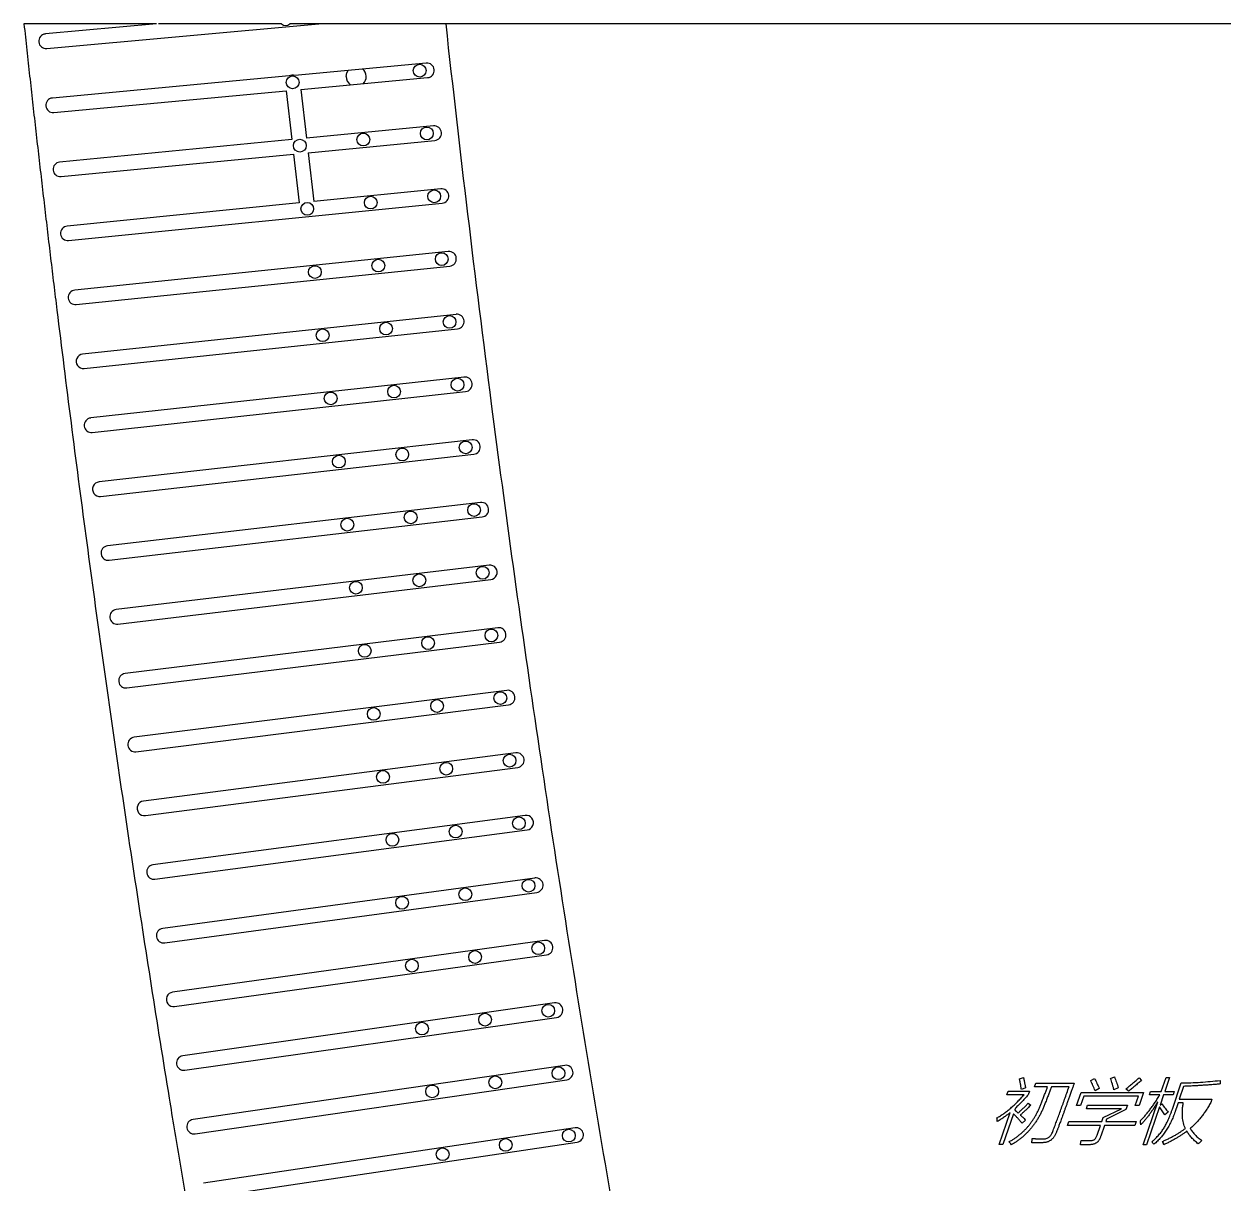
# Model space of a CAD drawing. Header units: millimetres. Extents: x 68706 to 69491, y -6452 to -3374.
# Drawn here: x 68743.4 to 69072.3, y -6001 to -5683.1 of the extents above; entities that cross this region are included whole.
import ezdxf

# ---------------------------------------------------------------- set-up
doc = ezdxf.new("R2010")
doc.units = ezdxf.units.MM

msp = doc.modelspace()

# ---------------------------------------------------------------- linework, layer by layer
at = {"color": 7, "linetype": 'Continuous', "lineweight": 25}
for p, q in [((68779.75, -5683.08), (68743.44, -5683.08)), ((68779.75, -5683.08), (68749.31, -5685.82)), ((68749.67, -5689.81), (68824.28, -5683.08)), ((68814.1, -5683.08), (68780.31, -5683.08)), ((69380.18, -5683.08), (68816.33, -5683.08)), ((68853.8, -5693.81), (68817.74, -5697.18)), ((68816.19, -5697.33), (68751.24, -5703.39)), ((68819.37, -5701.05), (68854.17, -5697.79)), ((68751.61, -5707.38), (68815.39, -5701.42)), ((68815.39, -5701.42), (68816.94, -5714.8)), ((68819.37, -5701.05), (68820.92, -5714.41)), ((68855.76, -5711.05), (68820.92, -5714.41)), ((68816.94, -5714.8), (68753.23, -5720.96)), ((68821.38, -5718.39), (68856.15, -5715.03)), ((68753.62, -5724.94), (68817.4, -5718.77)), ((68817.4, -5718.77), (68818.94, -5732.15)), ((68821.38, -5718.39), (68822.92, -5731.75)), ((68857.77, -5728.27), (68822.92, -5731.75)), ((68818.94, -5732.15), (68755.28, -5738.51)), ((68755.68, -5742.49), (68858.17, -5732.25)), ((68859.84, -5745.49), (68757.38, -5756.06)), ((68757.79, -5760.04), (68860.25, -5749.47)), ((68861.97, -5762.71), (68759.54, -5773.6)), ((68759.96, -5777.58), (68862.39, -5766.68)), ((68864.15, -5779.91), (68761.75, -5791.14)), ((68762.19, -5795.12), (68864.58, -5783.89)), ((68866.38, -5797.11), (68764.03, -5808.67)), ((68764.47, -5812.64), (68866.83, -5801.09)), ((68868.67, -5814.3), (68766.35, -5826.19)), ((68766.81, -5830.16), (68869.13, -5818.28)), ((68871.02, -5831.49), (68768.74, -5843.7)), ((68769.21, -5847.67), (68871.49, -5835.46)), ((68873.42, -5848.67), (68771.18, -5861.21)), ((68771.66, -5865.18), (68873.9, -5852.64)), ((68875.87, -5865.84), (68773.67, -5878.71)), ((68774.17, -5882.67), (68876.37, -5869.8)), ((68878.38, -5883), (68776.23, -5896.2)), ((68776.74, -5900.16), (68878.89, -5886.96)), ((68880.95, -5900.15), (68778.83, -5913.68)), ((68779.36, -5917.64), (68881.47, -5904.12)), ((68883.57, -5917.3), (68781.5, -5931.15)), ((68782.04, -5935.11), (68884.11, -5921.26)), ((68886.24, -5934.43), (68784.22, -5948.61)), ((68784.77, -5952.58), (68886.8, -5938.39)), ((68888.98, -5951.56), (68787, -5966.07)), ((68787.56, -5970.03), (68889.54, -5955.52)), ((68891.76, -5968.68), (68789.83, -5983.52)), ((68790.41, -5987.47), (68892.34, -5972.64)), ((69016.5, -5972.41), (69017.59, -5971.98)), ((69036.05, -5972.86), (69037.09, -5972.29)), ((69041.49, -5972.31), (69042.57, -5971.8)), ((69049.3, -5972.14), (69050.02, -5972.8)), ((69055.4, -5975.85), (69056.71, -5971.98)), ((69057.66, -5971.98), (69056.35, -5975.85)), ((69056.71, -5971.98), (69057.66, -5971.98)), ((69071.53, -5972.81), (69071.53, -5973.79)), ((69013.06, -5976.74), (69013.39, -5975.75)), ((69013.39, -5975.75), (69019.22, -5975.75)), ((69018.18, -5974.87), (69017.04, -5975.32)), ((69019.22, -5975.75), (69018.86, -5976.81)), ((69020.66, -5974.54), (69021, -5973.54)), ((69024.22, -5974.54), (69020.66, -5974.54)), ((69021, -5973.54), (69031.55, -5973.54)), ((69030.12, -5974.54), (69025.28, -5974.54)), ((69032.18, -5979.7), (69033.4, -5976.1)), ((69033.4, -5976.1), (69050.57, -5976.1)), ((69038.41, -5975.01), (69037.25, -5975.67)), ((69043.62, -5974.82), (69042.44, -5975.39)), ((69046.39, -5975.8), (69045.71, -5975.11)), ((69050.57, -5976.1), (69049.35, -5979.7)), ((69052.19, -5976.74), (69052.49, -5975.85)), ((69052.49, -5975.85), (69055.4, -5975.85)), ((69056.35, -5975.85), (69058.95, -5975.85)), ((69058.45, -5980.67), (69060.88, -5973.49)), ((69058.95, -5975.85), (69058.65, -5976.74)), ((69061.55, -5974.45), (69060.34, -5978)), ((69017.76, -5976.74), (69013.06, -5976.74)), ((69018.92, -5979.06), (69019.61, -5979.61)), ((69034.15, -5977.1), (69033.27, -5979.7)), ((69049.14, -5977.1), (69034.15, -5977.1)), ((69048.26, -5979.7), (69049.14, -5977.1)), ((69050.43, -5990.46), (69054.44, -5978.67)), ((69055.04, -5976.74), (69052.19, -5976.74)), ((69056.05, -5976.74), (69055.07, -5979.62)), ((69055.07, -5979.62), (69055.56, -5979.27)), ((69058.65, -5976.74), (69056.05, -5976.74)), ((69060.02, -5978.93), (69059.46, -5980.59)), ((69061.45, -5978.93), (69060.02, -5978.93)), ((69060.34, -5978), (69069.29, -5978)), ((69069.29, -5978), (69068.99, -5978.89)), ((69010.95, -5990.42), (69013.93, -5981.65)), ((69014.86, -5981.95), (69011.98, -5990.42)), ((69015.39, -5980.4), (69015.21, -5980.92)), ((69033.27, -5979.7), (69032.18, -5979.7)), ((69034.86, -5980.58), (69035.2, -5979.57)), ((69044.47, -5980.58), (69034.86, -5980.58)), ((69035.2, -5979.57), (69046.11, -5979.57)), ((69039.45, -5982.96), (69044.47, -5980.58)), ((69045.71, -5980.77), (69040.41, -5983.4)), ((69046.11, -5979.57), (69045.71, -5980.77)), ((69049.35, -5979.7), (69048.26, -5979.7)), ((69054.92, -5980.06), (69051.39, -5990.46)), ((69057.28, -5981.53), (69056.34, -5982.23)), ((68894.6, -5985.79), (68792.72, -6000.95)), ((69018.2, -5983.7), (69017.24, -5984.54)), ((69029.66, -5985.15), (69030.01, -5984.12)), ((69038.71, -5985.15), (69029.66, -5985.15)), ((69030.01, -5984.12), (69039.06, -5984.12)), ((69037.8, -5987.84), (69038.71, -5985.15)), ((69039.81, -5985.15), (69038.81, -5988.09)), ((69039.06, -5984.12), (69039.45, -5982.96)), ((69048.15, -5985.15), (69039.81, -5985.15)), ((69040.41, -5983.4), (69040.16, -5984.12)), ((69040.16, -5984.12), (69048.5, -5984.12)), ((69048.5, -5984.12), (69048.15, -5985.15)), ((68793.31, -6004.91), (68895.19, -5989.75)), ((69011.98, -5990.42), (69010.95, -5990.42)), ((69021.6, -5989.91), (69019.86, -5989.91)), ((69034.69, -5990.46), (69033.21, -5990.46)), ((69051.39, -5990.46), (69050.43, -5990.46))]:
    msp.add_line(p, q, dxfattribs=at)
at = {"color": 7, "linetype": 'Continuous', "lineweight": 25, "flags": 128}
msp.add_lwpolyline([(68831.81, -5697.48), (68832, -5696.49), (68832.37, -5695.81)], dxfattribs=at)
at = {"color": 7, "linetype": 'Continuous', "lineweight": 25}
for centre in [(68851.99, -5695.87), (68817.14, -5699.09), (68836.53, -5714.77), (68853.95, -5713.11), (68819.11, -5716.44), (68855.97, -5730.34), (68821.14, -5733.78), (68838.56, -5732.06), (68858.05, -5747.57), (68840.64, -5749.34), (68823.23, -5751.12), (68842.78, -5766.62), (68860.18, -5764.79), (68825.37, -5768.45), (68862.37, -5782), (68827.57, -5785.78), (68844.97, -5783.89), (68864.61, -5799.21), (68829.82, -5803.09), (68847.21, -5801.15), (68866.9, -5816.4), (68849.52, -5818.4), (68832.13, -5820.4), (68851.88, -5835.65), (68869.26, -5833.6), (68834.5, -5837.7), (68854.29, -5852.89), (68871.66, -5850.78), (68836.92, -5855), (68874.12, -5867.95), (68839.39, -5872.29), (68856.76, -5870.12), (68876.64, -5885.12), (68859.28, -5887.34), (68841.93, -5889.56), (68861.86, -5904.56), (68879.21, -5902.28), (68844.51, -5906.83), (68864.5, -5921.76), (68881.84, -5919.43), (68847.15, -5924.1), (68884.52, -5936.57), (68849.85, -5941.35), (68867.19, -5938.96), (68887.26, -5953.7), (68869.93, -5956.15), (68852.61, -5958.59), (68890.06, -5970.83), (68872.73, -5973.33), (68855.41, -5975.83), (68875.59, -5990.5), (68892.9, -5987.95), (68858.28, -5993.06)]:
    msp.add_circle(centre, 1.75, dxfattribs=at)
for centre, radius, start, end in [((68815.22, -5681.73), 1.75, 230.4815, 309.5185), ((68749.49, -5687.82), 2, 95.1534, 275.1534), ((68834.56, -5697.48), 2.75, 314.3001, 47.9463), ((68853.99, -5695.8), 2, 275.3374, 95.3374), ((68817.14, -5699.09), 2, 72.3711, 118.3037), ((68834.56, -5697.48), 2.75, 180, 236.3747), ((68751.43, -5705.38), 2, 95.3374, 275.3374), ((68855.95, -5713.04), 2, 275.5213, 95.5213), ((68753.42, -5722.95), 2, 95.5213, 275.5213), ((68857.97, -5730.26), 2, 275.7052, 95.7052), ((68755.48, -5740.5), 2, 95.7052, 275.7052), ((68860.05, -5747.48), 2, 275.8891, 95.8891), ((68757.59, -5758.05), 2, 95.8891, 275.8891), ((68862.18, -5764.69), 2, 276.0731, 96.0731), ((68759.75, -5775.59), 2, 96.0731, 276.0731), ((68864.36, -5781.9), 2, 276.2571, 96.2571), ((68761.97, -5793.13), 2, 96.2571, 276.2571), ((68866.61, -5799.1), 2, 276.4411, 96.4411), ((68764.25, -5810.66), 2, 96.4411, 276.4411), ((68868.9, -5816.29), 2, 276.6252, 96.6252), ((68766.58, -5828.18), 2, 96.6252, 276.6252), ((68871.25, -5833.48), 2, 276.8092, 96.8092), ((68768.97, -5845.69), 2, 96.8092, 276.8092), ((68873.66, -5850.65), 2, 276.9932, 96.9932), ((68771.42, -5863.19), 2, 96.9932, 276.9932), ((68876.12, -5867.82), 2, 277.1773, 97.1773), ((68773.92, -5880.69), 2, 97.1773, 277.1773), ((68878.64, -5884.98), 2, 277.3613, 97.3613), ((68776.48, -5898.18), 2, 97.3613, 277.3613), ((68881.21, -5902.13), 2, 277.5453, 97.5453), ((68779.1, -5915.66), 2, 97.5453, 277.5453), ((68883.84, -5919.28), 2, 277.7294, 97.7294), ((68781.77, -5933.13), 2, 97.7294, 277.7294), ((68886.52, -5936.41), 2, 277.9134, 97.9134), ((68784.5, -5950.59), 2, 97.9134, 277.9134), ((68889.26, -5953.54), 2, 278.0974, 98.0974), ((68787.28, -5968.05), 2, 98.0974, 278.0974), ((68892.05, -5970.66), 2, 278.2812, 98.2812), ((68790.12, -5985.49), 2, 98.2812, 278.2812), ((68894.9, -5987.77), 2, 278.4649, 98.4649)]:
    msp.add_arc(centre, radius, start, end, dxfattribs=at)
for points, knots in [([(68743.44, -5683.08), (68743.7, -5685.46), (68744.22, -5690.22), (68745, -5697.35), (68745.79, -5704.49), (68746.59, -5711.62), (68747.41, -5718.76), (68748.23, -5725.89), (68749.06, -5733.02), (68749.9, -5740.15), (68750.74, -5747.28), (68751.6, -5754.41), (68753.44, -5769.49), (68756.32, -5792.5), (68760.37, -5823.42), (68764.59, -5854.33), (68768.99, -5885.2), (68773.56, -5916.06), (68778.32, -5946.89), (68782.04, -5970.22), (68784.65, -5986.15), (68786.08, -5994.74), (68787.56, -6003.51), (68789.08, -6012.46), (68790.66, -6021.6), (68792.28, -6030.92), (68793.96, -6040.43), (68795.68, -6050.12), (68797.46, -6060), (68799.28, -6070.06), (68801.15, -6080.3), (68803.07, -6090.73), (68805.05, -6101.34), (68807.07, -6112.14), (68809.14, -6123.12), (68811.26, -6134.28), (68813.43, -6145.63), (68815.65, -6157.17), (68817.92, -6168.89), (68820.24, -6180.79), (68822.07, -6190.14), (68823.4, -6196.86), (68824.21, -6200.89), (68825.04, -6204.88), (68825.87, -6208.85), (68826.72, -6212.79), (68827.58, -6216.71), (68828.44, -6220.59), (68829.32, -6224.44), (68830.21, -6228.27), (68831.11, -6232.07), (68832.02, -6235.83), (68832.93, -6239.57), (68833.86, -6243.28), (68834.8, -6246.96), (68835.75, -6250.61), (68836.71, -6254.24), (68837.68, -6257.83), (68838.66, -6261.4), (68839.65, -6264.93), (68840.66, -6268.44), (68841.67, -6271.92), (68842.69, -6275.37), (68843.72, -6278.79), (68844.77, -6282.18), (68845.82, -6285.54), (68846.88, -6288.88), (68847.96, -6292.18), (68849.04, -6295.46), (68850.26, -6299.09), (68851.67, -6303.17), (68853.31, -6307.75), (68855.07, -6312.56), (68856.95, -6317.59), (68858.96, -6322.83), (68861.1, -6328.3), (68863.35, -6333.98), (68865.63, -6339.61), (68867.82, -6344.98), (68869.85, -6349.85), (68871.73, -6354.28), (68873.47, -6358.26), (68875.06, -6361.8), (68876.5, -6364.9), (68877.79, -6367.55), (68878.89, -6369.65), (68879.83, -6371.34), (68880.66, -6372.79), (68881.51, -6374.23), (68882.39, -6375.65), (68883.3, -6377.07), (68884.23, -6378.48), (68885.18, -6379.88), (68886.16, -6381.27), (68887.17, -6382.66), (68888.2, -6384.03), (68889.25, -6385.39), (68890.33, -6386.74), (68891.43, -6388.09), (68892.56, -6389.42), (68893.71, -6390.75), (68894.89, -6392.07), (68896.09, -6393.37), (68897.31, -6394.67), (68899.21, -6396.63), (68901.84, -6399.2), (68905.3, -6402.32), (68908.91, -6405.35), (68912.68, -6408.28), (68916.62, -6411.12), (68920.72, -6413.87), (68924.98, -6416.52), (68929.4, -6419.08), (68933.98, -6421.54), (68938.72, -6423.91), (68942.61, -6425.71), (68945.59, -6427.02), (68947.62, -6427.87), (68949.72, -6428.7), (68951.89, -6429.53), (68954.12, -6430.35), (68956.42, -6431.15), (68958.78, -6431.95), (68961.21, -6432.73), (68963.71, -6433.5), (68966.28, -6434.27), (68968.91, -6435.02), (68971.61, -6435.76), (68974.37, -6436.49), (68977.2, -6437.21), (68980.09, -6437.92), (68983.06, -6438.62), (68986.09, -6439.3), (68989.18, -6439.98), (68992.34, -6440.65), (68996.63, -6441.52), (69001.99, -6442.56), (69008.4, -6443.74), (69014.76, -6444.85), (69021.05, -6445.88), (69027.29, -6446.83), (69033.46, -6447.71), (69039.58, -6448.52), (69045.64, -6449.24), (69051.64, -6449.9), (69057.58, -6450.47), (69063.47, -6450.98), (69069.3, -6451.4), (69075.06, -6451.75), (69080.77, -6452.03), (69086.42, -6452.22), (69092.02, -6452.35), (69097.55, -6452.4), (69103.62, -6452.36), (69110.25, -6452.23), (69117.46, -6451.98), (69124.66, -6451.61), (69131.86, -6451.13), (69139.06, -6450.54), (69146.25, -6449.84), (69153.44, -6449.03), (69160.63, -6448.11), (69167.82, -6447.07), (69175, -6445.93), (69182.18, -6444.67), (69189.36, -6443.3), (69196.53, -6441.83), (69203.71, -6440.23), (69210.3, -6438.67), (69216.23, -6437.18), (69221.45, -6435.79), (69226.46, -6434.39), (69231.27, -6432.96), (69235.86, -6431.52), (69240.24, -6430.06), (69244.41, -6428.57), (69248.37, -6427.07), (69252.12, -6425.55), (69255.66, -6424.01), (69259, -6422.45), (69261.68, -6421.08), (69263.81, -6419.95), (69265.43, -6419.06), (69267.04, -6418.16), (69268.62, -6417.25), (69270.18, -6416.33), (69271.71, -6415.41), (69273.23, -6414.47), (69274.72, -6413.53), (69276.19, -6412.58), (69277.64, -6411.61), (69279.06, -6410.64), (69280.46, -6409.67), (69281.84, -6408.68), (69283.2, -6407.68), (69284.53, -6406.67), (69285.85, -6405.66), (69287.14, -6404.64), (69288.4, -6403.6), (69289.65, -6402.56), (69290.87, -6401.51), (69292.07, -6400.45), (69293.25, -6399.38), (69294.4, -6398.31), (69295.53, -6397.22), (69296.64, -6396.13), (69297.73, -6395.02), (69298.8, -6393.91), (69299.84, -6392.79), (69300.86, -6391.66), (69301.86, -6390.52), (69302.83, -6389.37), (69303.79, -6388.21), (69305.54, -6386.02), (69308.07, -6382.59), (69311.28, -6377.73), (69314.47, -6372.39), (69317.63, -6366.57), (69320.36, -6361.1), (69322.79, -6355.91), (69325.05, -6350.94), (69327.58, -6345.24), (69330.19, -6339.24), (69332.77, -6333.19), (69335.21, -6327.35), (69337.55, -6321.58), (69339.81, -6315.89), (69341.99, -6310.25), (69344.07, -6304.69), (69346.07, -6299.2), (69347.98, -6293.77), (69349.96, -6287.98), (69351.98, -6281.81), (69354.07, -6275.25), (69356.07, -6268.72), (69357.99, -6262.21), (69359.82, -6255.73), (69361.56, -6249.28), (69363.22, -6242.86), (69364.49, -6237.72), (69365.43, -6233.73), (69366.1, -6230.79), (69366.82, -6227.53), (69367.6, -6223.93), (69368.43, -6220), (69369.32, -6215.75), (69370.26, -6211.16), (69371.26, -6206.25), (69372.31, -6201), (69373.41, -6195.43), (69374.57, -6189.53), (69376.17, -6181.32), (69378.15, -6171.15), (69380.43, -6159.37), (69382.57, -6148.31), (69384.57, -6137.96), (69386.42, -6128.34), (69388.13, -6119.43), (69389.7, -6111.24), (69391.13, -6103.77), (69392.41, -6097.01), (69393.55, -6090.98), (69394.55, -6085.66), (69395.4, -6081.06), (69396.28, -6076.26), (69397.23, -6071.02), (69398.29, -6065.1), (69399.35, -6059.18), (69400.4, -6053.25), (69401.45, -6047.33), (69402.49, -6041.4), (69403.52, -6035.48), (69404.55, -6029.55), (69405.57, -6023.62), (69406.58, -6017.69), (69407.59, -6011.76), (69408.59, -6005.83), (69409.58, -5999.89), (69410.57, -5993.96), (69411.55, -5988.02), (69412.53, -5982.09), (69413.49, -5976.15), (69417.02, -5954.4), (69422.89, -5916.8), (69430.72, -5863.29), (69438.02, -5809.7), (69443.15, -5769.07), (69446.47, -5741.45), (69448.18, -5726.86), (69449.85, -5712.27), (69451.48, -5697.68), (69452.54, -5687.95), (69453.07, -5683.08)], [0, 0, 0, 0, 0.003791, 0.007582, 0.011374, 0.015165, 0.018956, 0.022748, 0.02654, 0.030332, 0.034124, 0.037916, 0.041708, 0.058181, 0.074652, 0.091122, 0.107593, 0.124064, 0.140536, 0.157009, 0.161505, 0.166102, 0.170798, 0.175595, 0.180492, 0.18549, 0.190588, 0.195786, 0.201084, 0.206483, 0.211983, 0.217582, 0.223283, 0.229083, 0.234984, 0.240986, 0.247088, 0.25329, 0.259593, 0.265996, 0.2725, 0.274684, 0.276854, 0.27901, 0.281152, 0.283281, 0.285395, 0.287496, 0.289584, 0.291657, 0.293717, 0.295764, 0.297797, 0.299816, 0.301823, 0.303815, 0.305794, 0.30776, 0.309713, 0.311652, 0.313579, 0.315492, 0.317392, 0.319279, 0.321153, 0.323014, 0.324862, 0.326697, 0.32852, 0.330329, 0.332771, 0.335344, 0.338047, 0.340882, 0.343847, 0.346945, 0.350173, 0.353534, 0.356568, 0.359356, 0.361897, 0.364192, 0.366241, 0.368044, 0.369601, 0.370914, 0.371793, 0.372674, 0.373557, 0.374443, 0.375331, 0.376223, 0.377118, 0.378016, 0.378917, 0.379823, 0.380732, 0.381646, 0.382564, 0.383487, 0.384414, 0.385347, 0.386284, 0.387227, 0.388175, 0.390603, 0.393059, 0.395546, 0.398069, 0.40063, 0.403234, 0.405881, 0.408577, 0.411323, 0.414121, 0.416975, 0.418108, 0.419272, 0.420466, 0.42169, 0.422945, 0.424231, 0.425549, 0.426898, 0.428279, 0.429692, 0.431137, 0.432614, 0.434123, 0.435665, 0.437239, 0.438847, 0.440487, 0.44216, 0.443866, 0.445606, 0.449085, 0.452527, 0.455932, 0.4593, 0.46263, 0.465925, 0.469183, 0.472406, 0.475594, 0.478747, 0.481866, 0.48495, 0.488002, 0.49102, 0.494006, 0.49696, 0.499882, 0.502774, 0.50658, 0.510387, 0.514194, 0.518004, 0.521817, 0.525633, 0.529455, 0.533281, 0.537115, 0.540956, 0.544805, 0.548664, 0.552532, 0.556412, 0.560303, 0.563259, 0.566111, 0.568859, 0.571503, 0.574044, 0.576483, 0.57882, 0.581057, 0.583194, 0.585233, 0.587175, 0.589023, 0.59001, 0.590989, 0.59196, 0.592923, 0.593878, 0.594825, 0.595765, 0.596697, 0.597621, 0.598539, 0.599449, 0.600352, 0.601248, 0.602137, 0.603019, 0.603895, 0.604765, 0.605628, 0.606485, 0.607336, 0.608181, 0.60902, 0.609854, 0.610683, 0.611506, 0.612324, 0.613138, 0.613946, 0.61475, 0.61555, 0.616345, 0.617137, 0.617925, 0.620801, 0.623875, 0.627156, 0.630648, 0.634358, 0.63684, 0.639725, 0.643015, 0.646709, 0.6501, 0.653439, 0.656727, 0.659964, 0.663151, 0.666288, 0.669375, 0.672412, 0.6754, 0.679065, 0.682702, 0.686311, 0.689893, 0.693448, 0.696976, 0.700478, 0.703954, 0.70537, 0.706961, 0.708728, 0.710672, 0.712791, 0.715087, 0.717559, 0.720207, 0.723031, 0.726031, 0.729208, 0.73256, 0.739284, 0.74562, 0.75157, 0.757134, 0.76231, 0.7671, 0.771504, 0.775521, 0.779151, 0.782394, 0.785251, 0.787721, 0.789804, 0.792982, 0.796159, 0.799336, 0.802513, 0.80569, 0.808867, 0.812044, 0.815221, 0.818398, 0.821575, 0.824752, 0.827929, 0.831106, 0.834283, 0.83746, 0.840637, 0.843814, 0.846991, 0.875546, 0.904102, 0.932661, 0.961226, 0.968981, 0.976736, 0.984491, 0.992246, 1, 1, 1, 1]), ([(68743.44, -5683.08), (68743.7, -5685.46), (68744.22, -5690.22), (68745, -5697.35), (68745.79, -5704.49), (68746.59, -5711.62), (68747.41, -5718.76), (68748.23, -5725.89), (68749.06, -5733.02), (68749.9, -5740.15), (68750.74, -5747.28), (68751.6, -5754.41), (68752.18, -5759.17), (68752.47, -5761.54)], [0, 0, 0, 0, 0.090899, 0.181799, 0.272701, 0.363605, 0.454511, 0.545419, 0.63633, 0.727243, 0.818159, 0.909078, 1, 1, 1, 1]), ([(68859.12, -5683.08), (68862.96, -5717.86), (68867.12, -5752.6), (68875.49, -5817.01), (68881.64, -5861.52), (68888.36, -5905.97), (68892.96, -5935.58), (68895.32, -5950.38), (68902.59, -5994.75), (68907.69, -6024.27), (68915.69, -6068.46), (68918.42, -6083.18), (68922.6, -6105.24), (68924, -6112.59), (68926.14, -6123.6), (68926.86, -6127.27), (68928.31, -6134.61), (68929.05, -6138.28), (68930.51, -6145.62), (68931.24, -6149.28), (68932.69, -6156.62), (68933.41, -6160.29), (68935.57, -6171.3), (68937, -6178.65), (68939.26, -6189.63), (68940.04, -6193.29), (68941.65, -6200.59), (68942.49, -6204.24), (68944.23, -6211.51), (68945.14, -6215.13), (68947.02, -6222.37), (68948, -6225.98), (68951.05, -6236.78), (68953.23, -6243.95), (68956.66, -6254.67), (68957.84, -6258.23), (68960.26, -6265.34), (68961.51, -6268.89), (68964.1, -6275.96), (68965.44, -6279.49), (68968.21, -6286.52), (68969.62, -6290.03), (68972.46, -6297.04), (68973.89, -6300.54), (68976.05, -6305.8), (68976.78, -6307.55), (68977.89, -6310.17), (68978.26, -6311.04), (68978.83, -6312.34), (68979.03, -6312.78), (68979.42, -6313.65), (68979.62, -6314.08), (68979.83, -6314.51)], [0.5520058, 0.5520058, 0.5520058, 0.5520058, 0.625, 0.625, 0.6875, 0.71875, 0.71875, 0.75, 0.75, 0.8125, 0.8125, 0.84375, 0.84375, 0.859375, 0.859375, 0.8671875, 0.8671875, 0.875, 0.875, 0.8828125, 0.8828125, 0.890625, 0.890625, 0.90625, 0.90625, 0.9140625, 0.9140625, 0.921875, 0.921875, 0.9296875, 0.9296875, 0.9375, 0.9375, 0.953125, 0.953125, 0.9609375, 0.9609375, 0.96875, 0.96875, 0.9765625, 0.9765625, 0.984375, 0.984375, 0.9921875, 0.9921875, 0.9960938, 0.9960938, 0.9980469, 0.9980469, 0.9990234, 0.9990234, 1, 1, 1, 1]), ([(69017.04, -5975.32), (69017.01, -5975.14), (69016.96, -5974.8), (69016.88, -5974.31), (69016.81, -5973.87), (69016.74, -5973.48), (69016.68, -5973.15), (69016.62, -5972.86), (69016.56, -5972.62), (69016.52, -5972.48), (69016.5, -5972.41)], [0, 0, 0, 0, 0.184036, 0.350567, 0.500553, 0.634162, 0.750471, 0.850276, 0.933815, 1, 1, 1, 1]), ([(69017.59, -5971.98), (69017.61, -5972.03), (69017.64, -5972.14), (69017.68, -5972.32), (69017.73, -5972.53), (69017.78, -5972.78), (69017.84, -5973.06), (69017.9, -5973.38), (69017.97, -5973.73), (69018.01, -5973.98), (69018.04, -5974.11)], [0, 0, 0, 0, 0.069463, 0.153245, 0.25425, 0.371212, 0.503868, 0.653783, 0.818381, 1, 1, 1, 1]), ([(69037.25, -5975.67), (69037.05, -5975.18), (69036.68, -5974.24), (69036.26, -5973.31), (69036.05, -5972.86)], [0, 0, 0, 0, 0.509542, 1, 1, 1, 1]), ([(69037.09, -5972.29), (69037.32, -5972.74), (69037.78, -5973.64), (69038.2, -5974.55), (69038.41, -5975.01)], [0, 0, 0, 0, 0.499501, 1, 1, 1, 1]), ([(69042.44, -5975.39), (69042.37, -5975.12), (69042.23, -5974.59), (69041.99, -5973.81), (69041.75, -5973.05), (69041.58, -5972.56), (69041.49, -5972.31)], [0, 0, 0, 0, 0.258665, 0.511474, 0.758544, 1, 1, 1, 1]), ([(69042.57, -5971.8), (69042.76, -5972.3), (69043.13, -5973.29), (69043.46, -5974.31), (69043.62, -5974.82)], [0, 0, 0, 0, 0.4971336, 1, 1, 1, 1]), ([(69045.71, -5975.11), (69046.04, -5974.86), (69046.68, -5974.35), (69047.6, -5973.6), (69048.47, -5972.87), (69049.03, -5972.38), (69049.3, -5972.14)], [0, 0, 0, 0, 0.269248, 0.52537, 0.769378, 1, 1, 1, 1]), ([(69050.02, -5972.8), (69049.7, -5973.07), (69049.08, -5973.59), (69048.16, -5974.36), (69047.27, -5975.09), (69046.68, -5975.57), (69046.39, -5975.8)], [0, 0, 0, 0, 0.264998, 0.519344, 0.764755, 1, 1, 1, 1]), ([(69060.88, -5973.49), (69061.77, -5973.48), (69063.54, -5973.45), (69066.19, -5973.31), (69068.86, -5973.11), (69070.64, -5972.91), (69071.53, -5972.81)], [0, 0, 0, 0, 0.24809, 0.497519, 0.747897, 1, 1, 1, 1]), ([(69018.04, -5974.11), (69018.05, -5974.19), (69018.08, -5974.34), (69018.12, -5974.55), (69018.15, -5974.72), (69018.17, -5974.82), (69018.18, -5974.87)], [0, 0, 0, 0, 0.321667, 0.59433, 0.821661, 1, 1, 1, 1]), ([(69022.61, -5978.73), (69022.69, -5978.53), (69022.86, -5978.12), (69023.09, -5977.53), (69023.31, -5976.96), (69023.52, -5976.43), (69023.72, -5975.92), (69023.9, -5975.43), (69024.07, -5974.98), (69024.17, -5974.69), (69024.22, -5974.54)], [0, 0, 0, 0, 0.148863, 0.29146, 0.426731, 0.555146, 0.676474, 0.791316, 0.899303, 1, 1, 1, 1]), ([(69025.28, -5974.54), (69025.17, -5974.86), (69024.93, -5975.52), (69024.55, -5976.54), (69024.13, -5977.63), (69023.83, -5978.37), (69023.67, -5978.75)], [0, 0, 0, 0, 0.225092, 0.466938, 0.724761, 1, 1, 1, 1]), ([(69025.62, -5986.85), (69025.79, -5986.41), (69026.14, -5985.51), (69026.65, -5984.12), (69027.19, -5982.68), (69027.75, -5981.17), (69028.32, -5979.6), (69028.91, -5977.97), (69029.51, -5976.28), (69029.92, -5975.13), (69030.12, -5974.54)], [0, 0, 0, 0, 0.107924, 0.220721, 0.338267, 0.460769, 0.588226, 0.720642, 0.857944, 1, 1, 1, 1]), ([(69031.55, -5973.54), (69031.52, -5973.63), (69031.45, -5973.83), (69031.34, -5974.15), (69031.2, -5974.51), (69031.06, -5974.92), (69030.89, -5975.37), (69030.72, -5975.87), (69030.52, -5976.4), (69030.39, -5976.77), (69030.32, -5976.97)], [0, 0, 0, 0, 0.080914, 0.174231, 0.280217, 0.399344, 0.530402, 0.674601, 0.83073, 1, 1, 1, 1]), ([(69071.53, -5973.79), (69071.17, -5973.83), (69070.43, -5973.89), (69069.3, -5973.99), (69068.13, -5974.08), (69066.9, -5974.16), (69065.63, -5974.24), (69064.31, -5974.32), (69062.94, -5974.38), (69062.02, -5974.43), (69061.55, -5974.45)], [0, 0, 0, 0, 0.108717, 0.221937, 0.339952, 0.462486, 0.589846, 0.722035, 0.858742, 1, 1, 1, 1]), ([(69010.3, -5983.11), (69010.63, -5982.92), (69011.29, -5982.53), (69012.25, -5981.87), (69013.2, -5981.16), (69014.14, -5980.39), (69015.07, -5979.56), (69015.98, -5978.68), (69016.89, -5977.74), (69017.47, -5977.07), (69017.76, -5976.74)], [0, 0, 0, 0, 0.115978, 0.233867, 0.35434, 0.477288, 0.603082, 0.73217, 0.864342, 1, 1, 1, 1]), ([(69013.7, -5989.6), (69013.96, -5989.46), (69014.48, -5989.17), (69015.22, -5988.68), (69015.94, -5988.18), (69016.63, -5987.63), (69017.29, -5987.07), (69017.92, -5986.46), (69018.53, -5985.83), (69019.1, -5985.16), (69019.64, -5984.47), (69020.15, -5983.74), (69020.63, -5982.98), (69021.09, -5982.19), (69021.52, -5981.37), (69021.91, -5980.52), (69022.28, -5979.64), (69022.5, -5979.04), (69022.61, -5978.73)], [0, 0, 0, 0, 0.062092, 0.123896, 0.184998, 0.24566, 0.306204, 0.366735, 0.427409, 0.488384, 0.549514, 0.611333, 0.673745, 0.736823, 0.801036, 0.866152, 0.93246, 1, 1, 1, 1]), ([(69023.67, -5978.75), (69023.56, -5979.08), (69023.32, -5979.73), (69022.92, -5980.68), (69022.5, -5981.6), (69022.04, -5982.48), (69021.55, -5983.33), (69021.04, -5984.14), (69020.49, -5984.93), (69019.92, -5985.68), (69019.32, -5986.39), (69018.69, -5987.07), (69018.03, -5987.72), (69017.34, -5988.34), (69016.62, -5988.92), (69015.87, -5989.47), (69015.09, -5989.99), (69014.56, -5990.3), (69014.29, -5990.46)], [0, 0, 0, 0, 0.068364, 0.13523, 0.201144, 0.265704, 0.329443, 0.392227, 0.454177, 0.515569, 0.576381, 0.63701, 0.697332, 0.757486, 0.817612, 0.878112, 0.938862, 1, 1, 1, 1]), ([(69018.86, -5976.81), (69018.56, -5977.14), (69017.99, -5977.8), (69017.11, -5978.73), (69016.25, -5979.59), (69015.67, -5980.14), (69015.39, -5980.4)], [0, 0, 0, 0, 0.267887, 0.523313, 0.76727, 1, 1, 1, 1]), ([(69016.13, -5981.75), (69016.37, -5981.54), (69016.83, -5981.12), (69017.53, -5980.46), (69018.23, -5979.77), (69018.69, -5979.3), (69018.92, -5979.06)], [0, 0, 0, 0, 0.2409258, 0.4879373, 0.7405759, 1, 1, 1, 1]), ([(69030.32, -5976.97), (69030.2, -5977.3), (69029.97, -5977.95), (69029.63, -5978.91), (69029.3, -5979.81), (69028.99, -5980.66), (69028.71, -5981.46), (69028.44, -5982.21), (69028.19, -5982.9), (69027.95, -5983.55), (69027.74, -5984.14), (69027.53, -5984.68), (69027.35, -5985.17), (69027.19, -5985.61), (69027.04, -5986), (69026.92, -5986.33), (69026.81, -5986.61), (69026.74, -5986.78), (69026.71, -5986.86)], [0, 0, 0, 0, 0.10144, 0.197386, 0.288533, 0.374441, 0.454855, 0.530471, 0.600592, 0.665567, 0.725652, 0.780336, 0.829781, 0.87443, 0.913585, 0.9475, 0.97637, 1, 1, 1, 1]), ([(69049.66, -5983.9), (69049.89, -5983.65), (69050.37, -5983.16), (69051.05, -5982.38), (69051.73, -5981.56), (69052.41, -5980.69), (69053.08, -5979.77), (69053.74, -5978.8), (69054.4, -5977.79), (69054.82, -5977.09), (69055.04, -5976.74)], [0, 0, 0, 0, 0.111995, 0.227555, 0.346782, 0.469637, 0.596185, 0.726788, 0.861275, 1, 1, 1, 1]), ([(69054.44, -5978.67), (69054.26, -5978.97), (69053.9, -5979.57), (69053.34, -5980.44), (69052.78, -5981.28), (69052.2, -5982.09), (69051.61, -5982.87), (69051.01, -5983.61), (69050.4, -5984.33), (69049.98, -5984.78), (69049.78, -5985.01)], [0, 0, 0, 0, 0.134146, 0.265167, 0.393645, 0.519673, 0.643347, 0.764489, 0.883259, 1, 1, 1, 1]), ([(69055.56, -5979.27), (69055.86, -5979.65), (69056.45, -5980.39), (69057.01, -5981.16), (69057.28, -5981.53)], [0, 0, 0, 0, 0.5090902, 1, 1, 1, 1]), ([(69062.02, -5985.97), (69061.92, -5985.73), (69061.71, -5985.24), (69061.49, -5984.47), (69061.32, -5983.66), (69061.22, -5982.8), (69061.18, -5981.89), (69061.21, -5980.94), (69061.29, -5979.95), (69061.4, -5979.28), (69061.45, -5978.93)], [0, 0, 0, 0, 0.10887, 0.22038, 0.336065, 0.456655, 0.582895, 0.715037, 0.854042, 1, 1, 1, 1]), ([(69068.99, -5978.89), (69068.78, -5979.26), (69068.38, -5979.97), (69067.73, -5980.99), (69067.06, -5981.97), (69066.37, -5982.88), (69065.65, -5983.74), (69064.91, -5984.55), (69064.15, -5985.3), (69063.62, -5985.76), (69063.35, -5985.98)], [0, 0, 0, 0, 0.136927, 0.270044, 0.399302, 0.525198, 0.648181, 0.767887, 0.885051, 1, 1, 1, 1]), ([(69013.93, -5981.65), (69013.81, -5981.74), (69013.57, -5981.94), (69013.19, -5982.24), (69012.78, -5982.53), (69012.36, -5982.84), (69011.91, -5983.15), (69011.44, -5983.47), (69010.94, -5983.79), (69010.6, -5984.01), (69010.43, -5984.12)], [0, 0, 0, 0, 0.107519, 0.219523, 0.337109, 0.459246, 0.586502, 0.719281, 0.856862, 1, 1, 1, 1]), ([(69017.24, -5984.54), (69017.02, -5984.29), (69016.6, -5983.81), (69015.98, -5983.13), (69015.41, -5982.51), (69015.04, -5982.13), (69014.86, -5981.95)], [0, 0, 0, 0, 0.283159, 0.54427, 0.782827, 1, 1, 1, 1]), ([(69015.21, -5980.92), (69015.24, -5980.95), (69015.3, -5981.01), (69015.41, -5981.1), (69015.53, -5981.21), (69015.62, -5981.29), (69015.67, -5981.34)], [0, 0, 0, 0, 0.190042, 0.41964, 0.688479, 1, 1, 1, 1]), ([(69015.67, -5981.34), (69015.72, -5981.38), (69015.81, -5981.46), (69015.94, -5981.57), (69016.05, -5981.67), (69016.11, -5981.73), (69016.13, -5981.75)], [0, 0, 0, 0, 0.3216208, 0.594525, 0.8217373, 1, 1, 1, 1]), ([(69019.61, -5979.61), (69019.48, -5979.74), (69019.21, -5980.01), (69018.82, -5980.39), (69018.43, -5980.75), (69018.07, -5981.1), (69017.72, -5981.43), (69017.38, -5981.74), (69017.06, -5982.03), (69016.84, -5982.21), (69016.74, -5982.3)], [0, 0, 0, 0, 0.145698, 0.285252, 0.419196, 0.546986, 0.669151, 0.785204, 0.895646, 1, 1, 1, 1]), ([(69016.74, -5982.3), (69016.84, -5982.4), (69017.06, -5982.6), (69017.41, -5982.94), (69017.79, -5983.31), (69018.06, -5983.57), (69018.2, -5983.7)], [0, 0, 0, 0, 0.208857, 0.445615, 0.708336, 1, 1, 1, 1]), ([(69059.18, -5981.46), (69059.1, -5981.69), (69058.94, -5982.15), (69058.68, -5982.82), (69058.4, -5983.47), (69058.12, -5984.1), (69057.8, -5984.72), (69057.49, -5985.32), (69057.15, -5985.9), (69056.79, -5986.46), (69056.43, -5987.01), (69056.04, -5987.54), (69055.64, -5988.05), (69055.23, -5988.54), (69054.8, -5989.02), (69054.35, -5989.47), (69053.89, -5989.91), (69053.57, -5990.19), (69053.41, -5990.33)], [0, 0, 0, 0, 0.06791, 0.134878, 0.200966, 0.266019, 0.330194, 0.393675, 0.456303, 0.518391, 0.579867, 0.640795, 0.701198, 0.761406, 0.82126, 0.880864, 0.940482, 1, 1, 1, 1]), ([(69056.34, -5982.23), (69056.1, -5981.86), (69055.64, -5981.13), (69055.16, -5980.41), (69054.92, -5980.06)], [0, 0, 0, 0, 0.508761, 1, 1, 1, 1]), ([(69056.16, -5985.84), (69056.26, -5985.68), (69056.46, -5985.35), (69056.75, -5984.81), (69057.04, -5984.24), (69057.33, -5983.61), (69057.61, -5982.94), (69057.89, -5982.22), (69058.18, -5981.46), (69058.36, -5980.94), (69058.45, -5980.67)], [0, 0, 0, 0, 0.099898, 0.206549, 0.32035, 0.441416, 0.570107, 0.705599, 0.849089, 1, 1, 1, 1]), ([(69059.46, -5980.59), (69059.43, -5980.67), (69059.38, -5980.83), (69059.31, -5981.06), (69059.24, -5981.27), (69059.2, -5981.4), (69059.18, -5981.46)], [0, 0, 0, 0, 0.283495, 0.544339, 0.783488, 1, 1, 1, 1]), ([(69010.43, -5984.12), (69010.42, -5983.96), (69010.41, -5983.62), (69010.34, -5983.29), (69010.3, -5983.11)], [0, 0, 0, 0, 0.476507, 1, 1, 1, 1]), ([(69049.78, -5985.01), (69049.77, -5984.89), (69049.76, -5984.68), (69049.73, -5984.38), (69049.7, -5984.12), (69049.67, -5983.97), (69049.66, -5983.9)], [0, 0, 0, 0, 0.302038, 0.571313, 0.802988, 1, 1, 1, 1]), ([(69052.82, -5989.69), (69053, -5989.52), (69053.34, -5989.2), (69053.85, -5988.71), (69054.31, -5988.23), (69054.75, -5987.74), (69055.15, -5987.27), (69055.52, -5986.79), (69055.86, -5986.32), (69056.06, -5986), (69056.16, -5985.84)], [0, 0, 0, 0, 0.142019, 0.278815, 0.410491, 0.537572, 0.660197, 0.777735, 0.890824, 1, 1, 1, 1]), ([(69055.75, -5989.55), (69056.06, -5989.41), (69056.69, -5989.13), (69057.59, -5988.69), (69058.45, -5988.25), (69059.26, -5987.8), (69060.02, -5987.35), (69060.73, -5986.9), (69061.4, -5986.44), (69061.81, -5986.12), (69062.02, -5985.97)], [0, 0, 0, 0, 0.14447, 0.283563, 0.416484, 0.544021, 0.665927, 0.782527, 0.893754, 1, 1, 1, 1]), ([(69063.35, -5985.98), (69063.44, -5986.14), (69063.63, -5986.45), (69063.94, -5986.91), (69064.3, -5987.34), (69064.68, -5987.76), (69065.1, -5988.17), (69065.56, -5988.56), (69066.06, -5988.94), (69066.4, -5989.18), (69066.58, -5989.29)], [0, 0, 0, 0, 0.115938, 0.233826, 0.353558, 0.475772, 0.601351, 0.730334, 0.863097, 1, 1, 1, 1]), ([(69019.86, -5989.91), (69019.88, -5989.82), (69019.92, -5989.65), (69019.96, -5989.36), (69020, -5989.06), (69020.01, -5988.85), (69020.02, -5988.74)], [0, 0, 0, 0, 0.222797, 0.463457, 0.72241, 1, 1, 1, 1]), ([(69020.02, -5988.74), (69020.11, -5988.75), (69020.31, -5988.76), (69020.62, -5988.78), (69020.96, -5988.8), (69021.32, -5988.81), (69021.7, -5988.82), (69022.11, -5988.82), (69022.54, -5988.83), (69022.84, -5988.83), (69022.99, -5988.83)], [0, 0, 0, 0, 0.096327, 0.200267, 0.312797, 0.433934, 0.562755, 0.70018, 0.846253, 1, 1, 1, 1]), ([(69026.71, -5986.86), (69026.66, -5986.99), (69026.57, -5987.23), (69026.41, -5987.58), (69026.24, -5987.9), (69026.06, -5988.21), (69025.86, -5988.48), (69025.64, -5988.73), (69025.41, -5988.96), (69025.17, -5989.16), (69024.92, -5989.34), (69024.64, -5989.49), (69024.36, -5989.62), (69024.06, -5989.72), (69023.75, -5989.8), (69023.42, -5989.86), (69023.09, -5989.89), (69022.85, -5989.89), (69022.74, -5989.89)], [0, 0, 0, 0, 0.073872, 0.144849, 0.212956, 0.278174, 0.341188, 0.40211, 0.461364, 0.520104, 0.577632, 0.634865, 0.692542, 0.750912, 0.810599, 0.871372, 0.934756, 1, 1, 1, 1]), ([(69022.99, -5988.83), (69023.14, -5988.83), (69023.44, -5988.84), (69023.87, -5988.75), (69024.26, -5988.61), (69024.61, -5988.39), (69024.93, -5988.1), (69025.2, -5987.75), (69025.44, -5987.33), (69025.56, -5987.01), (69025.62, -5986.85)], [0, 0, 0, 0, 0.128076, 0.247839, 0.363337, 0.476852, 0.594699, 0.71845, 0.852861, 1, 1, 1, 1]), ([(69033.21, -5990.46), (69033.23, -5990.35), (69033.28, -5990.13), (69033.33, -5989.82), (69033.38, -5989.53), (69033.41, -5989.34), (69033.42, -5989.25)], [0, 0, 0, 0, 0.276065, 0.534766, 0.776162, 1, 1, 1, 1]), ([(69033.42, -5989.25), (69033.61, -5989.26), (69034.01, -5989.28), (69034.6, -5989.3), (69035.22, -5989.31), (69035.64, -5989.31), (69035.85, -5989.31)], [0, 0, 0, 0, 0.237783, 0.484876, 0.737754, 1, 1, 1, 1]), ([(69038.81, -5988.09), (69038.78, -5988.19), (69038.72, -5988.38), (69038.61, -5988.65), (69038.49, -5988.89), (69038.36, -5989.13), (69038.21, -5989.34), (69038.06, -5989.53), (69037.88, -5989.71), (69037.7, -5989.86), (69037.5, -5990), (69037.29, -5990.12), (69037.07, -5990.22), (69036.83, -5990.3), (69036.58, -5990.36), (69036.32, -5990.41), (69036.05, -5990.44), (69035.86, -5990.44), (69035.77, -5990.44)], [0, 0, 0, 0, 0.072116, 0.141551, 0.207711, 0.270909, 0.332457, 0.392351, 0.450947, 0.508294, 0.565856, 0.623533, 0.682081, 0.741421, 0.802877, 0.866153, 0.931503, 1, 1, 1, 1]), ([(69035.85, -5989.31), (69035.98, -5989.31), (69036.23, -5989.3), (69036.58, -5989.25), (69036.87, -5989.16), (69037.03, -5989.06), (69037.1, -5989.01)], [0, 0, 0, 0, 0.305836, 0.568848, 0.799372, 1, 1, 1, 1]), ([(69037.1, -5989.01), (69037.17, -5988.95), (69037.32, -5988.82), (69037.49, -5988.56), (69037.66, -5988.22), (69037.75, -5987.97), (69037.8, -5987.84)], [0, 0, 0, 0, 0.1950641, 0.4227675, 0.6897262, 1, 1, 1, 1]), ([(69062.43, -5986.74), (69062.21, -5986.91), (69061.77, -5987.24), (69061.07, -5987.72), (69060.34, -5988.19), (69059.57, -5988.65), (69058.77, -5989.11), (69057.93, -5989.56), (69057.05, -5990.01), (69056.45, -5990.3), (69056.15, -5990.44)], [0, 0, 0, 0, 0.111719, 0.227354, 0.346569, 0.469148, 0.596253, 0.726554, 0.861346, 1, 1, 1, 1]), ([(69065.55, -5990.22), (69065.38, -5990.07), (69065.04, -5989.79), (69064.56, -5989.36), (69064.12, -5988.93), (69063.71, -5988.49), (69063.33, -5988.06), (69063, -5987.62), (69062.69, -5987.19), (69062.52, -5986.89), (69062.43, -5986.74)], [0, 0, 0, 0, 0.143369, 0.28124, 0.412925, 0.539925, 0.662037, 0.779138, 0.891561, 1, 1, 1, 1]), ([(69066.58, -5989.29), (69066.4, -5989.44), (69066.05, -5989.74), (69065.72, -5990.06), (69065.55, -5990.22)], [0, 0, 0, 0, 0.503617, 1, 1, 1, 1]), ([(69014.29, -5990.46), (69014.19, -5990.31), (69014.01, -5990.01), (69013.8, -5989.74), (69013.7, -5989.6)], [0, 0, 0, 0, 0.512439, 1, 1, 1, 1]), ([(69022.74, -5989.89), (69022.66, -5989.89), (69022.49, -5989.89), (69022.22, -5989.9), (69021.92, -5989.9), (69021.71, -5989.91), (69021.6, -5989.91)], [0, 0, 0, 0, 0.213591, 0.449785, 0.713572, 1, 1, 1, 1]), ([(69035.77, -5990.44), (69035.59, -5990.44), (69035.23, -5990.45), (69034.87, -5990.45), (69034.69, -5990.46)], [0, 0, 0, 0, 0.4867526, 1, 1, 1, 1]), ([(69053.41, -5990.33), (69053.31, -5990.22), (69053.12, -5990), (69052.91, -5989.79), (69052.82, -5989.69)], [0, 0, 0, 0, 0.5305503, 1, 1, 1, 1]), ([(69056.15, -5990.44), (69056.09, -5990.29), (69055.99, -5989.98), (69055.83, -5989.7), (69055.75, -5989.55)], [0, 0, 0, 0, 0.4998277, 1, 1, 1, 1])]:
    msp.add_open_spline(points, degree=3, knots=knots, dxfattribs=at)

doc.saveas('drawing.dxf')
